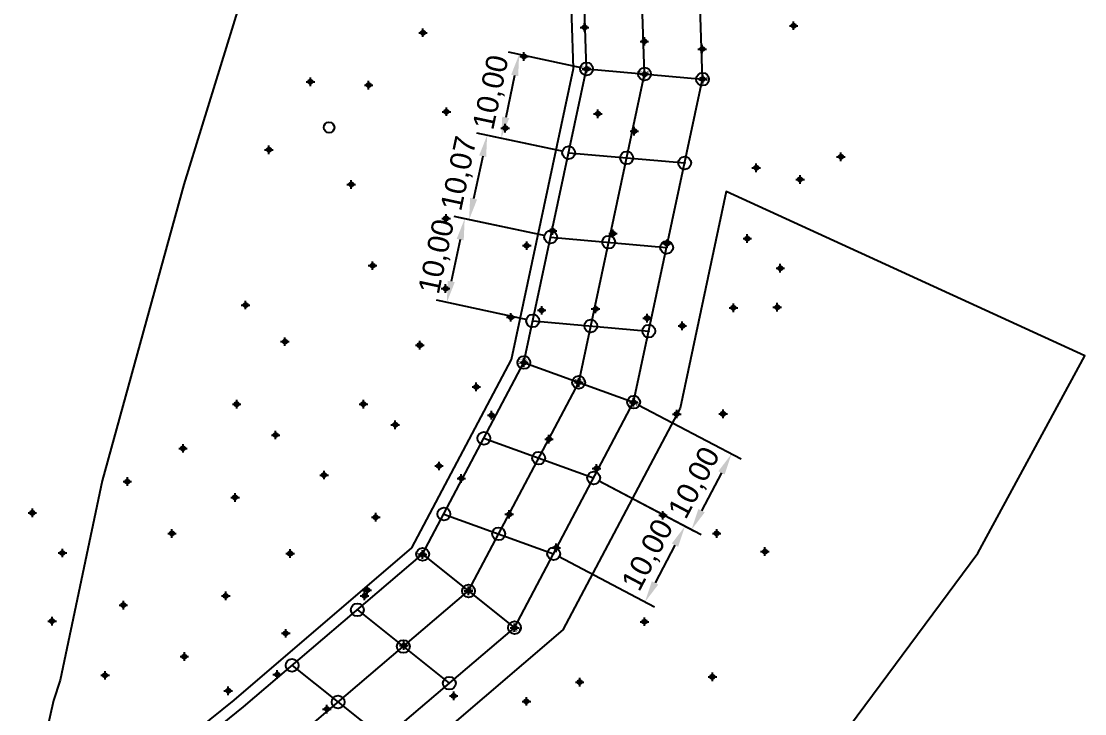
# Model space of a CAD drawing. Header units: metres. Extents: x -977055 to 805873, y -1033982 to 242021.
# Drawn here: x 694.1 to 818.2, y 471.9 to 552.7 of the extents above; entities that cross this region are included whole.
import ezdxf

# ---------------------------------------------------------------- set-up
doc = ezdxf.new("R2010")
doc.units = ezdxf.units.M
doc.header["$PDMODE"] = 32
doc.header["$PDSIZE"] = 1.5
for name, color, linetype in [('linea 1', 1, 'Continuous'), ('puntos nov 7', 50, 'Continuous'), ('V-NODE', 1, 'Continuous')]:
    doc.layers.add(name, color=color, linetype=linetype)
doc.layers.add('PDF2_area escolar', color=7, linetype='Continuous', true_color=0x989898)
doc.layers.add('PDF_Geometry', color=7, linetype='Continuous', true_color=0x797979)
doc.styles.get("Standard").update_dxf_attribs({"font": 'arial.ttf'})
doc.dimstyles.new('ISO-25', dxfattribs={"dimtxt": 2.5, "dimasz": 2.5, "dimexe": 1.25, "dimexo": 0.625, "dimtad": 1, "dimtxsty": 'Standard', "dimcen": 2.5, "dimadec": 0, "dimazin": 0, "dimtfac": 1, "dimtmove": 0, "dimatfit": 3, "dimfxl": 1, "dimarcsym": 0})

# ---------------------------------------------------------------- blocks, each defined once
blk = doc.blocks.new('*D65')
at = {"layer": 'Defpoints', "color": 0, "transparency": 16777216}
for p in [(760.0571924136212, 547.175024158526, 1016.043313948405), (750.1013499978662, 539.075007151623), (757.9695075747828, 537.395373243811, 1016.043313948405)]:
    blk.add_point(p, dxfattribs=at)
at = {"layer": 'linea 1', "color": 0, "lineweight": -2, "transparency": 16777216}
for p, q in [((759.4459642314516, 547.3055044609533), (750.9665784723653, 549.1156186711928)), ((751.667113626995, 546.4097453376592), (750.6232712075758, 541.5199198803017)), ((757.3582793926132, 537.5258535462384), (748.8788936335269, 539.3359677564779))]:
    blk.add_line(p, q, dxfattribs=at)
at = {"layer": 'linea 1', "color": 0, "transparency": 16777216}
for points in [[(751.2596281722152, 546.4967322059441), (752.0745990817747, 546.3227584693743), (752.1890348367046, 548.854658066338)], [(750.215785752796, 541.6069067485867), (751.0307566623555, 541.4329330120167), (750.1013499978662, 539.075007151623)]]:
    blk.add_solid(points, dxfattribs=at)
at = {"layer": 'linea 1', "color": 0, "transparency": 16777216, "insert": (749.0646817562849, 544.4089640613084), "char_height": 2.5, "attachment_point": 5, "rotation": 77.94980798022645}
blk.add_mtext('10,00', dxfattribs=at)
blk = doc.blocks.new('*D66')
at = {"layer": 'Defpoints', "color": 0, "transparency": 16777216}
for p in [(757.9695075747829, 537.3953732438109, 1016.043313948405), (746.3505924208989, 529.5742402920472), (755.8662781887824, 527.5429047073721, 1016.043313948405)]:
    blk.add_point(p, dxfattribs=at)
at = {"layer": 'linea 1', "color": 0, "lineweight": -2, "transparency": 16777216}
for p, q in [((757.3582793926132, 537.5258535462383), (747.23136544256, 539.6876694333407)), ((747.9319005971897, 536.9817960998072), (746.8725136306084, 532.0191530207259)), ((755.2550500066127, 527.6733850097995), (745.1281360565595, 529.835200896902))]:
    blk.add_line(p, q, dxfattribs=at)
at = {"layer": 'linea 1', "color": 0, "transparency": 16777216}
for points in [[(747.5244151424101, 537.0687829680921), (748.3393860519695, 536.8948092315222), (748.4538218068993, 539.426708828486)], [(746.4650281758287, 532.1061398890108), (747.2799990853882, 531.9321661524409), (746.3505924208989, 529.5742402920472)]]:
    blk.add_solid(points, dxfattribs=at)
at = {"layer": 'linea 1', "color": 0, "transparency": 16777216, "insert": (745.3216964528987, 534.9446060125945), "char_height": 2.5, "attachment_point": 5, "rotation": 77.94980798022686}
blk.add_mtext('10,07', dxfattribs=at)
blk = doc.blocks.new('*D67')
at = {"layer": 'Defpoints', "color": 0, "transparency": 16777216}
for p in [(755.8662781887826, 527.5429047073724, 1016.043313948405), (743.7454535088004, 519.9050515025108), (753.7785933499441, 517.7632537926573, 1016.043313948405)]:
    blk.add_point(p, dxfattribs=at)
at = {"layer": 'linea 1', "color": 0, "lineweight": -2, "transparency": 16777216}
for p, q in [((755.2550500066129, 527.6733850097999), (744.6106819832996, 529.9456630220807)), ((745.3112171379294, 527.239789688547), (744.26737471851, 522.3499642311895)), ((753.1673651677744, 517.8937340950847), (742.5229971444611, 520.1660121073655))]:
    blk.add_line(p, q, dxfattribs=at)
at = {"layer": 'linea 1', "color": 0, "transparency": 16777216}
for points in [[(744.9037316831495, 527.326776556832), (745.7187025927092, 527.1528028202621), (745.833138347639, 529.6847024172258)], [(743.8598892637303, 522.4369510994744), (744.6748601732899, 522.2629773629045), (743.7454535088004, 519.9050515025108)]]:
    blk.add_solid(points, dxfattribs=at)
at = {"layer": 'linea 1', "color": 0, "transparency": 16777216, "insert": (742.7087852672192, 525.2390084121961), "char_height": 2.5, "attachment_point": 5, "rotation": 77.94980798022584}
blk.add_mtext('10,00', dxfattribs=at)
blk = doc.blocks.new('*D69')
at = {"layer": 'Defpoints', "color": 0, "transparency": 16777216}
for p in [(765.5521668953331, 508.2573492592167, 1018.214502424236), (760.8830849752997, 499.4142913026052, 1018.214502424236), (772.3188782448333, 493.3762605831411)]:
    blk.add_point(p, dxfattribs=at)
at = {"layer": 'linea 1', "color": 0, "lineweight": -2, "transparency": 16777216}
for p, q in [((766.1048580176215, 507.9655316392145), (778.0933424094434, 501.6356832997483)), ((761.4357760975879, 499.1224736826031), (773.4242604894098, 492.7926253431368)), ((775.8206896848583, 500.0085540505993), (773.4861487248418, 495.5870250722942))]:
    blk.add_line(p, q, dxfattribs=at)
at = {"layer": 'linea 1', "color": 0, "transparency": 16777216}
for points in [[(775.4522289366661, 500.2030991306007), (776.1891504330505, 499.8140089705979), (776.9879601648668, 502.2193185397525)], [(773.1176879766496, 495.7815701522956), (773.854609473034, 495.3924799922927), (772.3188782448333, 493.3762605831411)]]:
    blk.add_solid(points, dxfattribs=at)
at = {"layer": 'linea 1', "color": 0, "transparency": 16777216, "insert": (772.7721581542235, 498.7910841888759), "char_height": 2.5, "attachment_point": 5, "rotation": 62.16621297785185}
blk.add_mtext('10,00', dxfattribs=at)
blk = doc.blocks.new('*D70')
at = {"layer": 'Defpoints', "color": 0, "transparency": 16777216}
for p in [(760.88308497529, 499.4142913026087, 1018.214502424236), (756.214003055247, 490.5712333460008, 1018.214502424236), (766.8837041395766, 484.9376947364431)]:
    blk.add_point(p, dxfattribs=at)
at = {"layer": 'linea 1', "color": 0, "lineweight": -2, "transparency": 16777216}
for p, q in [((761.435776097578, 499.122473682606), (772.6581683041956, 493.1971174530457)), ((770.3855155796089, 491.5699882038991), (768.0509746195874, 487.1484592255951)), ((756.766694177535, 490.2794157259981), (767.9890863841525, 484.3540594964377))]:
    blk.add_line(p, q, dxfattribs=at)
at = {"layer": 'linea 1', "color": 0, "transparency": 16777216}
for points in [[(770.0170548314168, 491.7645332839008), (770.7539763278007, 491.3754431238973), (771.5527860596196, 493.7807526930511)], [(767.6825138713953, 487.3430043055969), (768.4194353677792, 486.9539141455933), (766.8837041395766, 484.9376947364431)]]:
    blk.add_solid(points, dxfattribs=at)
at = {"layer": 'linea 1', "color": 0, "transparency": 16777216, "insert": (767.3369840489725, 490.3525183421781), "char_height": 2.5, "attachment_point": 5, "rotation": 62.166212977794956}
blk.add_mtext('10,00', dxfattribs=at)
blk = doc.blocks.new('*U274')
at = {"color": 0, "linetype": 'ByBlock', "lineweight": -2, "transparency": 16777216}
for p, q in [((-1, 0), (1, 0)), ((0, -1), (0, 1))]:
    blk.add_line(p, q, dxfattribs=at)
blk.add_circle((0, 0), 0.5, dxfattribs=at)
blk = doc.blocks.new('*U1513', base_point=(734.016, 508.034, 1029.689))
at = {"layer": 'V-NODE', "color": 50, "lineweight": -2, "xscale": 0.5, "yscale": 0.5, "zscale": 0.5}
blk.add_blockref('*U274', (734.016, 508.034, 1029.689), dxfattribs=at)
blk = doc.blocks.new('*U1516', base_point=(760.057, 547.181, 1030.124))
at = {"layer": 'V-NODE', "color": 50, "lineweight": -2, "xscale": 0.5, "yscale": 0.5, "zscale": 0.5}
blk.add_blockref('*U274', (760.057, 547.181, 1030.124), dxfattribs=at)
blk = doc.blocks.new('*U1519', base_point=(766.834, 546.551, 1031.766))
at = {"layer": 'V-NODE', "color": 50, "lineweight": -2, "xscale": 0.5, "yscale": 0.5, "zscale": 0.5}
blk.add_blockref('*U274', (766.834, 546.551, 1031.766), dxfattribs=at)
blk = doc.blocks.new('*U1522', base_point=(773.625, 545.981, 1033.504))
at = {"layer": 'V-NODE', "color": 50, "lineweight": -2, "xscale": 0.5, "yscale": 0.5, "zscale": 0.5}
blk.add_blockref('*U274', (773.625, 545.981, 1033.504), dxfattribs=at)
blk = doc.blocks.new('*U1525', base_point=(773.568, 549.5, 1033.508))
at = {"layer": 'V-NODE', "color": 50, "lineweight": -2, "xscale": 0.5, "yscale": 0.5, "zscale": 0.5}
blk.add_blockref('*U274', (773.568, 549.5, 1033.508), dxfattribs=at)
blk = doc.blocks.new('*U1528', base_point=(766.807, 550.395, 1031.928))
at = {"layer": 'V-NODE', "color": 50, "lineweight": -2, "xscale": 0.5, "yscale": 0.5, "zscale": 0.5}
blk.add_blockref('*U274', (766.807, 550.395, 1031.928), dxfattribs=at)
blk = doc.blocks.new('*U1531', base_point=(759.829, 552.026, 1030.185))
at = {"layer": 'V-NODE', "color": 50, "lineweight": -2, "xscale": 0.5, "yscale": 0.5, "zscale": 0.5}
blk.add_blockref('*U274', (759.829, 552.026, 1030.185), dxfattribs=at)
blk = doc.blocks.new('*U1534', base_point=(752.753, 512.891, 1029.096))
at = {"layer": 'V-NODE', "color": 50, "lineweight": -2, "xscale": 0.5, "yscale": 0.5, "zscale": 0.5}
blk.add_blockref('*U274', (752.753, 512.891, 1029.096), dxfattribs=at)
blk = doc.blocks.new('*U1537', base_point=(759.141, 510.572, 1029.868))
at = {"layer": 'V-NODE', "color": 50, "lineweight": -2, "xscale": 0.5, "yscale": 0.5, "zscale": 0.5}
blk.add_blockref('*U274', (759.141, 510.572, 1029.868), dxfattribs=at)
blk = doc.blocks.new('*U1540', base_point=(765.556, 508.257, 1030.883))
at = {"layer": 'V-NODE', "color": 50, "lineweight": -2, "xscale": 0.5, "yscale": 0.5, "zscale": 0.5}
blk.add_blockref('*U274', (765.556, 508.257, 1030.883), dxfattribs=at)
blk = doc.blocks.new('*U1543', base_point=(740.924, 490.479, 1031.611))
at = {"layer": 'V-NODE', "color": 50, "lineweight": -2, "xscale": 0.5, "yscale": 0.5, "zscale": 0.5}
blk.add_blockref('*U274', (740.924, 490.479, 1031.611), dxfattribs=at)
blk = doc.blocks.new('*U1546', base_point=(746.281, 486.22, 1031.763))
at = {"layer": 'V-NODE', "color": 50, "lineweight": -2, "xscale": 0.5, "yscale": 0.5, "zscale": 0.5}
blk.add_blockref('*U274', (746.281, 486.22, 1031.763), dxfattribs=at)
blk = doc.blocks.new('*U1549', base_point=(751.654, 481.927, 1032.049))
at = {"layer": 'V-NODE', "color": 50, "lineweight": -2, "xscale": 0.5, "yscale": 0.5, "zscale": 0.5}
blk.add_blockref('*U274', (751.654, 481.927, 1032.049), dxfattribs=at)
blk = doc.blocks.new('*U1609', base_point=(729.749, 472.42, 1037.123))
at = {"layer": 'V-NODE', "color": 50, "lineweight": -2, "xscale": 0.5, "yscale": 0.5, "zscale": 0.5}
blk.add_blockref('*U274', (729.749, 472.42, 1037.123), dxfattribs=at)
blk = doc.blocks.new('*U1612', base_point=(723.952, 476.453, 1036.912))
at = {"layer": 'V-NODE', "color": 50, "lineweight": -2, "xscale": 0.5, "yscale": 0.5, "zscale": 0.5}
blk.add_blockref('*U274', (723.952, 476.453, 1036.912), dxfattribs=at)
blk = doc.blocks.new('*U1618', base_point=(738.734, 479.84, 1034.041))
at = {"layer": 'V-NODE', "color": 50, "lineweight": -2, "xscale": 0.5, "yscale": 0.5, "zscale": 0.5}
blk.add_blockref('*U274', (738.734, 479.84, 1034.041), dxfattribs=at)
blk = doc.blocks.new('*U1621', base_point=(744.548, 473.964, 1034.221))
at = {"layer": 'V-NODE', "color": 50, "lineweight": -2, "xscale": 0.5, "yscale": 0.5, "zscale": 0.5}
blk.add_blockref('*U274', (744.548, 473.964, 1034.221), dxfattribs=at)
blk = doc.blocks.new('*U1624', base_point=(734.148, 485.648, 1033.79))
at = {"layer": 'V-NODE', "color": 50, "lineweight": -2, "xscale": 0.5, "yscale": 0.5, "zscale": 0.5}
blk.add_blockref('*U274', (734.148, 485.648, 1033.79), dxfattribs=at)
blk = doc.blocks.new('*U1627', base_point=(751.031, 495.169, 1030.037))
at = {"layer": 'V-NODE', "color": 50, "lineweight": -2, "xscale": 0.5, "yscale": 0.5, "zscale": 0.5}
blk.add_blockref('*U274', (751.031, 495.169, 1030.037), dxfattribs=at)
blk = doc.blocks.new('*U1630', base_point=(756.523, 491.256, 1030.598))
at = {"layer": 'V-NODE', "color": 50, "lineweight": -2, "xscale": 0.5, "yscale": 0.5, "zscale": 0.5}
blk.add_blockref('*U274', (756.523, 491.256, 1030.598), dxfattribs=at)
blk = doc.blocks.new('*U1633', base_point=(745.436, 499.356, 1029.696))
at = {"layer": 'V-NODE', "color": 50, "lineweight": -2, "xscale": 0.5, "yscale": 0.5, "zscale": 0.5}
blk.add_blockref('*U274', (745.436, 499.356, 1029.696), dxfattribs=at)
blk = doc.blocks.new('*U1636', base_point=(755.675, 503.947, 1029.588))
at = {"layer": 'V-NODE', "color": 50, "lineweight": -2, "xscale": 0.5, "yscale": 0.5, "zscale": 0.5}
blk.add_blockref('*U274', (755.675, 503.947, 1029.588), dxfattribs=at)
blk = doc.blocks.new('*U1639', base_point=(748.981, 506.74, 1029.323))
at = {"layer": 'V-NODE', "color": 50, "lineweight": -2, "xscale": 0.5, "yscale": 0.5, "zscale": 0.5}
blk.add_blockref('*U274', (748.981, 506.74, 1029.323), dxfattribs=at)
blk = doc.blocks.new('*U1642', base_point=(761.231, 500.519, 1030.377))
at = {"layer": 'V-NODE', "color": 50, "lineweight": -2, "xscale": 0.5, "yscale": 0.5, "zscale": 0.5}
blk.add_blockref('*U274', (761.231, 500.519, 1030.377), dxfattribs=at)
blk = doc.blocks.new('*U1645', base_point=(761.115, 519.15, 1030.052))
at = {"layer": 'V-NODE', "color": 50, "lineweight": -2, "xscale": 0.5, "yscale": 0.5, "zscale": 0.5}
blk.add_blockref('*U274', (761.115, 519.15, 1030.052), dxfattribs=at)
blk = doc.blocks.new('*U1648', base_point=(767.137, 518.074, 1031.237))
at = {"layer": 'V-NODE', "color": 50, "lineweight": -2, "xscale": 0.5, "yscale": 0.5, "zscale": 0.5}
blk.add_blockref('*U274', (767.137, 518.074, 1031.237), dxfattribs=at)
blk = doc.blocks.new('*U1651', base_point=(754.825, 518.988, 1029.143))
at = {"layer": 'V-NODE', "color": 50, "lineweight": -2, "xscale": 0.5, "yscale": 0.5, "zscale": 0.5}
blk.add_blockref('*U274', (754.825, 518.988, 1029.143), dxfattribs=at)
blk = doc.blocks.new('*U1654', base_point=(763.143, 527.943, 1030.546))
at = {"layer": 'V-NODE', "color": 50, "lineweight": -2, "xscale": 0.5, "yscale": 0.5, "zscale": 0.5}
blk.add_blockref('*U274', (763.143, 527.943, 1030.546), dxfattribs=at)
blk = doc.blocks.new('*U1657', base_point=(769.466, 526.771, 1031.971))
at = {"layer": 'V-NODE', "color": 50, "lineweight": -2, "xscale": 0.5, "yscale": 0.5, "zscale": 0.5}
blk.add_blockref('*U274', (769.466, 526.771, 1031.971), dxfattribs=at)
blk = doc.blocks.new('*U1660', base_point=(756.085, 528.287, 1029.313))
at = {"layer": 'V-NODE', "color": 50, "lineweight": -2, "xscale": 0.5, "yscale": 0.5, "zscale": 0.5}
blk.add_blockref('*U274', (756.085, 528.287, 1029.313), dxfattribs=at)
blk = doc.blocks.new('*U1663', base_point=(765.633, 539.909, 1031.345))
at = {"layer": 'V-NODE', "color": 50, "lineweight": -2, "xscale": 0.5, "yscale": 0.5, "zscale": 0.5}
blk.add_blockref('*U274', (765.633, 539.909, 1031.345), dxfattribs=at)
blk = doc.blocks.new('*U1666', base_point=(761.383, 541.938, 1030.314))
at = {"layer": 'V-NODE', "color": 50, "lineweight": -2, "xscale": 0.5, "yscale": 0.5, "zscale": 0.5}
blk.add_blockref('*U274', (761.383, 541.938, 1030.314), dxfattribs=at)
blk = doc.blocks.new('*U1861', base_point=(740.961, 551.402, 1027.149))
at = {"layer": 'V-NODE', "color": 50, "lineweight": -2, "xscale": 0.5, "yscale": 0.5, "zscale": 0.5}
blk.add_blockref('*U274', (740.961, 551.402, 1027.149), dxfattribs=at)
blk = doc.blocks.new('*U1864', base_point=(752.755, 548.627, 1028.677))
at = {"layer": 'V-NODE', "color": 50, "lineweight": -2, "xscale": 0.5, "yscale": 0.5, "zscale": 0.5}
blk.add_blockref('*U274', (752.755, 548.627, 1028.677), dxfattribs=at)
blk = doc.blocks.new('*U1867', base_point=(750.571, 540.267, 1028.417))
at = {"layer": 'V-NODE', "color": 50, "lineweight": -2, "xscale": 0.5, "yscale": 0.5, "zscale": 0.5}
blk.add_blockref('*U274', (750.571, 540.267, 1028.417), dxfattribs=at)
blk = doc.blocks.new('*U1870', base_point=(743.704, 542.178, 1027.486))
at = {"layer": 'V-NODE', "color": 50, "lineweight": -2, "xscale": 0.5, "yscale": 0.5, "zscale": 0.5}
blk.add_blockref('*U274', (743.704, 542.178, 1027.486), dxfattribs=at)
blk = doc.blocks.new('*U1873', base_point=(734.617, 545.281, 1027.149))
at = {"layer": 'V-NODE', "color": 50, "lineweight": -2, "xscale": 0.5, "yscale": 0.5, "zscale": 0.5}
blk.add_blockref('*U274', (734.617, 545.281, 1027.149), dxfattribs=at)
blk = doc.blocks.new('*U1876', base_point=(727.828, 545.669, 1026.692))
at = {"layer": 'V-NODE', "color": 50, "lineweight": -2, "xscale": 0.5, "yscale": 0.5, "zscale": 0.5}
blk.add_blockref('*U274', (727.828, 545.669, 1026.692), dxfattribs=at)
blk = doc.blocks.new('*U1879', base_point=(722.972, 537.739, 1027.333))
at = {"layer": 'V-NODE', "color": 50, "lineweight": -2, "xscale": 0.5, "yscale": 0.5, "zscale": 0.5}
blk.add_blockref('*U274', (722.972, 537.739, 1027.333), dxfattribs=at)
blk = doc.blocks.new('*U1882', base_point=(732.582, 533.686, 1027.632))
at = {"layer": 'V-NODE', "color": 50, "lineweight": -2, "xscale": 0.5, "yscale": 0.5, "zscale": 0.5}
blk.add_blockref('*U274', (732.582, 533.686, 1027.632), dxfattribs=at)
blk = doc.blocks.new('*U1885', base_point=(743.662, 529.709, 1028.025))
at = {"layer": 'V-NODE', "color": 50, "lineweight": -2, "xscale": 0.5, "yscale": 0.5, "zscale": 0.5}
blk.add_blockref('*U274', (743.662, 529.709, 1028.025), dxfattribs=at)
blk = doc.blocks.new('*U1888', base_point=(753.085, 526.542, 1028.872))
at = {"layer": 'V-NODE', "color": 50, "lineweight": -2, "xscale": 0.5, "yscale": 0.5, "zscale": 0.5}
blk.add_blockref('*U274', (753.085, 526.542, 1028.872), dxfattribs=at)
blk = doc.blocks.new('*U1891', base_point=(751.233, 518.173, 1028.915))
at = {"layer": 'V-NODE', "color": 50, "lineweight": -2, "xscale": 0.5, "yscale": 0.5, "zscale": 0.5}
blk.add_blockref('*U274', (751.233, 518.173, 1028.915), dxfattribs=at)
blk = doc.blocks.new('*U1894', base_point=(743.599, 521.529, 1028.465))
at = {"layer": 'V-NODE', "color": 50, "lineweight": -2, "xscale": 0.5, "yscale": 0.5, "zscale": 0.5}
blk.add_blockref('*U274', (743.599, 521.529, 1028.465), dxfattribs=at)
blk = doc.blocks.new('*U1897', base_point=(735.073, 524.206, 1028.25))
at = {"layer": 'V-NODE', "color": 50, "lineweight": -2, "xscale": 0.5, "yscale": 0.5, "zscale": 0.5}
blk.add_blockref('*U274', (735.073, 524.206, 1028.25), dxfattribs=at)
blk = doc.blocks.new('*U1900', base_point=(740.594, 514.917, 1028.729))
at = {"layer": 'V-NODE', "color": 50, "lineweight": -2, "xscale": 0.5, "yscale": 0.5, "zscale": 0.5}
blk.add_blockref('*U274', (740.594, 514.917, 1028.729), dxfattribs=at)
blk = doc.blocks.new('*U1903', base_point=(747.191, 510.04, 1029.165))
at = {"layer": 'V-NODE', "color": 50, "lineweight": -2, "xscale": 0.5, "yscale": 0.5, "zscale": 0.5}
blk.add_blockref('*U274', (747.191, 510.04, 1029.165), dxfattribs=at)
blk = doc.blocks.new('*U1906', base_point=(742.835, 500.814, 1029.71))
at = {"layer": 'V-NODE', "color": 50, "lineweight": -2, "xscale": 0.5, "yscale": 0.5, "zscale": 0.5}
blk.add_blockref('*U274', (742.835, 500.814, 1029.71), dxfattribs=at)
blk = doc.blocks.new('*U1909', base_point=(737.722, 505.625, 1029.593))
at = {"layer": 'V-NODE', "color": 50, "lineweight": -2, "xscale": 0.5, "yscale": 0.5, "zscale": 0.5}
blk.add_blockref('*U274', (737.722, 505.625, 1029.593), dxfattribs=at)
blk = doc.blocks.new('*U1912', base_point=(735.451, 494.833, 1031.652))
at = {"layer": 'V-NODE', "color": 50, "lineweight": -2, "xscale": 0.5, "yscale": 0.5, "zscale": 0.5}
blk.add_blockref('*U274', (735.451, 494.833, 1031.652), dxfattribs=at)
blk = doc.blocks.new('*U1915', base_point=(729.421, 499.753, 1031.58))
at = {"layer": 'V-NODE', "color": 50, "lineweight": -2, "xscale": 0.5, "yscale": 0.5, "zscale": 0.5}
blk.add_blockref('*U274', (729.421, 499.753, 1031.58), dxfattribs=at)
blk = doc.blocks.new('*U1918', base_point=(723.759, 504.428, 1031.637))
at = {"layer": 'V-NODE', "color": 50, "lineweight": -2, "xscale": 0.5, "yscale": 0.5, "zscale": 0.5}
blk.add_blockref('*U274', (723.759, 504.428, 1031.637), dxfattribs=at)
blk = doc.blocks.new('*U1921', base_point=(719.217, 508.028, 1031.765))
at = {"layer": 'V-NODE', "color": 50, "lineweight": -2, "xscale": 0.5, "yscale": 0.5, "zscale": 0.5}
blk.add_blockref('*U274', (719.217, 508.028, 1031.765), dxfattribs=at)
blk = doc.blocks.new('*U1924', base_point=(724.838, 515.333, 1029.728))
at = {"layer": 'V-NODE', "color": 50, "lineweight": -2, "xscale": 0.5, "yscale": 0.5, "zscale": 0.5}
blk.add_blockref('*U274', (724.838, 515.333, 1029.728), dxfattribs=at)
blk = doc.blocks.new('*U1927', base_point=(720.246, 519.605, 1029.545))
at = {"layer": 'V-NODE', "color": 50, "lineweight": -2, "xscale": 0.5, "yscale": 0.5, "zscale": 0.5}
blk.add_blockref('*U274', (720.246, 519.605, 1029.545), dxfattribs=at)
blk = doc.blocks.new('*U1930', base_point=(712.949, 502.867, 1033.558))
at = {"layer": 'V-NODE', "color": 50, "lineweight": -2, "xscale": 0.5, "yscale": 0.5, "zscale": 0.5}
blk.add_blockref('*U274', (712.949, 502.867, 1033.558), dxfattribs=at)
blk = doc.blocks.new('*U1933', base_point=(719.023, 497.144, 1033.905))
at = {"layer": 'V-NODE', "color": 50, "lineweight": -2, "xscale": 0.5, "yscale": 0.5, "zscale": 0.5}
blk.add_blockref('*U274', (719.023, 497.144, 1033.905), dxfattribs=at)
blk = doc.blocks.new('*U1936', base_point=(725.457, 490.587, 1033.927))
at = {"layer": 'V-NODE', "color": 50, "lineweight": -2, "xscale": 0.5, "yscale": 0.5, "zscale": 0.5}
blk.add_blockref('*U274', (725.457, 490.587, 1033.927), dxfattribs=at)
blk = doc.blocks.new('*U1939', base_point=(734.46, 486.315, 1033.664))
at = {"layer": 'V-NODE', "color": 50, "lineweight": -2, "xscale": 0.5, "yscale": 0.5, "zscale": 0.5}
blk.add_blockref('*U274', (734.46, 486.315, 1033.664), dxfattribs=at)
blk = doc.blocks.new('*U1942', base_point=(724.945, 481.271, 1035.687))
at = {"layer": 'V-NODE', "color": 50, "lineweight": -2, "xscale": 0.5, "yscale": 0.5, "zscale": 0.5}
blk.add_blockref('*U274', (724.945, 481.271, 1035.687), dxfattribs=at)
blk = doc.blocks.new('*U1945', base_point=(717.943, 485.642, 1036.466))
at = {"layer": 'V-NODE', "color": 50, "lineweight": -2, "xscale": 0.5, "yscale": 0.5, "zscale": 0.5}
blk.add_blockref('*U274', (717.943, 485.642, 1036.466), dxfattribs=at)
blk = doc.blocks.new('*U1948', base_point=(711.661, 492.932, 1035.397))
at = {"layer": 'V-NODE', "color": 50, "lineweight": -2, "xscale": 0.5, "yscale": 0.5, "zscale": 0.5}
blk.add_blockref('*U274', (711.661, 492.932, 1035.397), dxfattribs=at)
blk = doc.blocks.new('*U1951', base_point=(706.449, 498.996, 1035.182))
at = {"layer": 'V-NODE', "color": 50, "lineweight": -2, "xscale": 0.5, "yscale": 0.5, "zscale": 0.5}
blk.add_blockref('*U274', (706.449, 498.996, 1035.182), dxfattribs=at)
blk = doc.blocks.new('*U1954', base_point=(698.868, 490.653, 1036.858))
at = {"layer": 'V-NODE', "color": 50, "lineweight": -2, "xscale": 0.5, "yscale": 0.5, "zscale": 0.5}
blk.add_blockref('*U274', (698.868, 490.653, 1036.858), dxfattribs=at)
blk = doc.blocks.new('*U1957', base_point=(695.359, 495.34, 1036.091))
at = {"layer": 'V-NODE', "color": 50, "lineweight": -2, "xscale": 0.5, "yscale": 0.5, "zscale": 0.5}
blk.add_blockref('*U274', (695.359, 495.34, 1036.091), dxfattribs=at)
blk = doc.blocks.new('*U1960', base_point=(705.985, 484.569, 1037.34))
at = {"layer": 'V-NODE', "color": 50, "lineweight": -2, "xscale": 0.5, "yscale": 0.5, "zscale": 0.5}
blk.add_blockref('*U274', (705.985, 484.569, 1037.34), dxfattribs=at)
blk = doc.blocks.new('*U1963', base_point=(713.104, 478.557, 1038.07))
at = {"layer": 'V-NODE', "color": 50, "lineweight": -2, "xscale": 0.5, "yscale": 0.5, "zscale": 0.5}
blk.add_blockref('*U274', (713.104, 478.557, 1038.07), dxfattribs=at)
blk = doc.blocks.new('*U1966', base_point=(718.232, 474.566, 1038.22))
at = {"layer": 'V-NODE', "color": 50, "lineweight": -2, "xscale": 0.5, "yscale": 0.5, "zscale": 0.5}
blk.add_blockref('*U274', (718.232, 474.566, 1038.22), dxfattribs=at)
blk = doc.blocks.new('*U1972', base_point=(703.851, 476.369, 1039.037))
at = {"layer": 'V-NODE', "color": 50, "lineweight": -2, "xscale": 0.5, "yscale": 0.5, "zscale": 0.5}
blk.add_blockref('*U274', (703.851, 476.369, 1039.037), dxfattribs=at)
blk = doc.blocks.new('*U1975', base_point=(697.661, 482.698, 1038.292))
at = {"layer": 'V-NODE', "color": 50, "lineweight": -2, "xscale": 0.5, "yscale": 0.5, "zscale": 0.5}
blk.add_blockref('*U274', (697.661, 482.698, 1038.292), dxfattribs=at)
blk = doc.blocks.new('*U2065', base_point=(753.039, 473.325, 1033.28))
at = {"layer": 'V-NODE', "color": 50, "lineweight": -2, "xscale": 0.5, "yscale": 0.5, "zscale": 0.5}
blk.add_blockref('*U274', (753.039, 473.325, 1033.28), dxfattribs=at)
blk = doc.blocks.new('*U2068', base_point=(759.256, 475.576, 1032.356))
at = {"layer": 'V-NODE', "color": 50, "lineweight": -2, "xscale": 0.5, "yscale": 0.5, "zscale": 0.5}
blk.add_blockref('*U274', (759.256, 475.576, 1032.356), dxfattribs=at)
blk = doc.blocks.new('*U2080', base_point=(774.755, 476.192, 1032.748))
at = {"layer": 'V-NODE', "color": 50, "lineweight": -2, "xscale": 0.5, "yscale": 0.5, "zscale": 0.5}
blk.add_blockref('*U274', (774.755, 476.192, 1032.748), dxfattribs=at)
blk = doc.blocks.new('*U2083', base_point=(766.826, 482.63, 1031.747))
at = {"layer": 'V-NODE', "color": 50, "lineweight": -2, "xscale": 0.5, "yscale": 0.5, "zscale": 0.5}
blk.add_blockref('*U274', (766.826, 482.63, 1031.747), dxfattribs=at)
blk = doc.blocks.new('*U2086', base_point=(768.979, 495.055, 1031.287))
at = {"layer": 'V-NODE', "color": 50, "lineweight": -2, "xscale": 0.5, "yscale": 0.5, "zscale": 0.5}
blk.add_blockref('*U274', (768.979, 495.055, 1031.287), dxfattribs=at)
blk = doc.blocks.new('*U2089', base_point=(775.256, 492.933, 1032.361))
at = {"layer": 'V-NODE', "color": 50, "lineweight": -2, "xscale": 0.5, "yscale": 0.5, "zscale": 0.5}
blk.add_blockref('*U274', (775.256, 492.933, 1032.361), dxfattribs=at)
blk = doc.blocks.new('*U2092', base_point=(780.886, 490.814, 1033.811))
at = {"layer": 'V-NODE', "color": 50, "lineweight": -2, "xscale": 0.5, "yscale": 0.5, "zscale": 0.5}
blk.add_blockref('*U274', (780.886, 490.814, 1033.811), dxfattribs=at)
blk = doc.blocks.new('*U2095', base_point=(775.999, 506.902, 1032.872))
at = {"layer": 'V-NODE', "color": 50, "lineweight": -2, "xscale": 0.5, "yscale": 0.5, "zscale": 0.5}
blk.add_blockref('*U274', (775.999, 506.902, 1032.872), dxfattribs=at)
blk = doc.blocks.new('*U2098', base_point=(770.59, 506.88, 1031.701))
at = {"layer": 'V-NODE', "color": 50, "lineweight": -2, "xscale": 0.5, "yscale": 0.5, "zscale": 0.5}
blk.add_blockref('*U274', (770.59, 506.88, 1031.701), dxfattribs=at)
blk = doc.blocks.new('*U2101', base_point=(771.24, 517.176, 1032.064))
at = {"layer": 'V-NODE', "color": 50, "lineweight": -2, "xscale": 0.5, "yscale": 0.5, "zscale": 0.5}
blk.add_blockref('*U274', (771.24, 517.176, 1032.064), dxfattribs=at)
blk = doc.blocks.new('*U2104', base_point=(777.204, 519.289, 1033.876))
at = {"layer": 'V-NODE', "color": 50, "lineweight": -2, "xscale": 0.5, "yscale": 0.5, "zscale": 0.5}
blk.add_blockref('*U274', (777.204, 519.289, 1033.876), dxfattribs=at)
blk = doc.blocks.new('*U2107', base_point=(782.317, 519.344, 1035.518))
at = {"layer": 'V-NODE', "color": 50, "lineweight": -2, "xscale": 0.5, "yscale": 0.5, "zscale": 0.5}
blk.add_blockref('*U274', (782.317, 519.344, 1035.518), dxfattribs=at)
blk = doc.blocks.new('*U2110', base_point=(782.68, 523.907, 1035.783))
at = {"layer": 'V-NODE', "color": 50, "lineweight": -2, "xscale": 0.5, "yscale": 0.5, "zscale": 0.5}
blk.add_blockref('*U274', (782.68, 523.907, 1035.783), dxfattribs=at)
blk = doc.blocks.new('*U2113', base_point=(778.828, 527.367, 1034.782))
at = {"layer": 'V-NODE', "color": 50, "lineweight": -2, "xscale": 0.5, "yscale": 0.5, "zscale": 0.5}
blk.add_blockref('*U274', (778.828, 527.367, 1034.782), dxfattribs=at)
blk = doc.blocks.new('*U2116', base_point=(779.864, 535.632, 1035.066))
at = {"layer": 'V-NODE', "color": 50, "lineweight": -2, "xscale": 0.5, "yscale": 0.5, "zscale": 0.5}
blk.add_blockref('*U274', (779.864, 535.632, 1035.066), dxfattribs=at)
blk = doc.blocks.new('*U2119', base_point=(784.992, 534.274, 1036.492))
at = {"layer": 'V-NODE', "color": 50, "lineweight": -2, "xscale": 0.5, "yscale": 0.5, "zscale": 0.5}
blk.add_blockref('*U274', (784.992, 534.274, 1036.492), dxfattribs=at)
blk = doc.blocks.new('*U2122', base_point=(789.759, 536.921, 1037.833))
at = {"layer": 'V-NODE', "color": 50, "lineweight": -2, "xscale": 0.5, "yscale": 0.5, "zscale": 0.5}
blk.add_blockref('*U274', (789.759, 536.921, 1037.833), dxfattribs=at)
blk = doc.blocks.new('*U2128', base_point=(784.235, 552.22, 1036.209))
at = {"layer": 'V-NODE', "color": 50, "lineweight": -2, "xscale": 0.5, "yscale": 0.5, "zscale": 0.5}
blk.add_blockref('*U274', (784.235, 552.22, 1036.209), dxfattribs=at)
blk = doc.blocks.new('base')
at = {"layer": 'PDF_Geometry', "lineweight": 25, "extrusion": (-0.0007874166417946805, 0.0633644376725456, 0.9979901442466627)}
for points, elevation in [([(192.6373981479693, 560.1720648511924), (169.472020552812, 541.864234284169), (148.342000118423, 524.2849751887467), (136.2438982574568, 502.000624332361), (128.4990517527112, 467.7381747321544), (128.897459233004, 447.5479111399317)], -12.66038635708029), ([(184.2667442330898, 570.7636725212916), (160.9683250099727, 552.3506978195335), (137.7147507186378, 533.004734164111), (123.488085988833, 506.79963257061), (114.9692888315857, 469.1133003656116), (115.4000867646608, 447.281572162675)], -12.6603863570803), ([(188.4520711905296, 565.4678686862421), (165.2201727813923, 547.1074660518511), (143.0283754185303, 528.6448546764291), (129.865992123145, 504.4001284514851), (121.7341702921484, 468.4257375488834), (121.9231299648551, 458.9939112571427)], -12.66038635708059), ([(139.3516167982951, 589.884556909141), (109.4408413453623, 559.0809471416844), (83.53636192172989, 524.9660346689872), (70.75595393893535, 502.0219524996302), (112.3811929532371, 482.2610175025897), (118.0703286870141, 507.5433206812184), (132.0716141935594, 533.3080525708318), (155.2777400709581, 552.7238763518593), (177.3164033781579, 570.1472919220962), (169.8143011105529, 577.5430708213242), (161.1997940280094, 587.252305518692)], -12.70760828365023)]:
    blk.add_lwpolyline(points, dxfattribs=dict(at, elevation=elevation))
at = {"layer": 'PDF_Geometry', "lineweight": 25, "extrusion": (-0.0007874166417946805, 0.0633644376725456, 0.9979901442466627), "elevation": 0.02550386025626494}
blk.add_lwpolyline([(175.6721326844317, 481.4815599013121), (185.6313125500183, 516.03367960906), (190.8441047718308, 539.2866800295614), (191.6387476028364, 541.6486018452092), (195.6124990929735, 558.4662075947588), (193.8288017603528, 560.211347047415), (170.5665023956349, 541.8688226007921), (149.5791112145506, 524.3187505828975), (137.667693023465, 502.4292466739928), (130.0071016169678, 468.4812426579246), (130.2428297013084, 456.581881944823), (151.0154966634212, 456.9542054107457), (150.9593231761023, 458.0275047451501), (152.8206633383014, 458.0814775647321), (159.8331770256819, 459.323307626554), (168.9977961839433, 460.7231921467579)], close=True, dxfattribs=at)

msp = doc.modelspace()

# ---------------------------------------------------------------- linework, layer by layer
at = {"layer": 'linea 1'}
for points, elevation in [([(760.0571924136214, 547.175024158526), (773.60296352533, 545.9708868401284)], 1016.043313948405), ([(757.9695075747829, 537.395373243811), (771.5152786864916, 536.1912359254135)], 1016.043313948405), ([(755.8662781887823, 527.5429047073721), (769.4120493004909, 526.3387673889746)], 1016.043313948405), ([(753.7785933499439, 517.7632537926572), (767.3243644616525, 516.5591164742597)], 1016.043313948405), ([(752.7378276031715, 512.8878408481002), (765.5521668953428, 508.2573492592134)], 1018.214502424236), ([(748.0687456831284, 504.0447828914922), (760.8830849752998, 499.4142913026054)], 1018.214502424236), ([(743.3996637630854, 495.2017249348843), (756.2140030552567, 490.5712333459975)], 1018.214502424236), ([(740.917004824844, 490.4996663175117), (751.6515662531704, 481.9301570584051)], 1019.62664680782), ([(733.3032381825525, 484.0165684841658), (744.0377996108789, 475.4470592250593)], 1019.9029294499), ([(725.689471540421, 477.5334706506313), (736.4240329687474, 468.9639613915248)], 1019.9029294499)]:
    msp.add_lwpolyline(points, dxfattribs=dict(at, elevation=elevation))
for p in [(760.0571924136214, 547.175024158526, 1016.043313948405), (766.8300779694757, 546.5729554993269, 1016.086884343444), (773.60296352533, 545.9708868401284, 1016.043313948405), (757.9695075747829, 537.395373243811, 1016.043313948405), (764.7423931306373, 536.7933045846122, 1016.043313948405), (771.5152786864916, 536.1912359254135, 1016.043313948405), (755.8662781887824, 527.5429047073721, 1016.043313948405), (762.6391637446366, 526.9408360481734, 1016.043313948405), (769.412049300491, 526.3387673889746, 1016.043313948405), (753.7785933499439, 517.7632537926572, 1016.043313948405), (760.5514789057984, 517.1611851334584, 1016.043313948405), (767.3243644616526, 516.5591164742597, 1016.043313948405), (752.7378276031715, 512.8878408481002, 1018.214502424236), (759.1449972492571, 510.5725950536568, 1018.214502424236), (765.5521668953504, 508.2573492592492, 1018.518612361029), (748.0687456831283, 504.0447828914923, 1018.214502424236), (754.4759153292092, 501.7295370970506, 1018.214502424236), (760.8830849752902, 499.4142913026089, 1018.214502424236), (743.3996637630854, 495.2017249348843, 1018.214502424236), (749.8068334091662, 492.8864791404426, 1018.214502424236), (740.917004824844, 490.4996663175117, 1019.62664680782), (756.2140030552472, 490.571233346001, 1018.214502424236), (746.2842855390071, 486.2149116879582, 1019.9029294499), (733.3032381825525, 484.0165684841658, 1019.9029294499), (751.6515662531704, 481.9301570584051, 1019.62664680782), (738.6705188967157, 479.7318138546125, 1019.9029294499), (725.689471540421, 477.5334706506313, 1019.9029294499), (744.0377996108789, 475.4470592250593, 1019.9029294499), (731.0567522543873, 473.2487160212352, 1019.9029294499)]:
    msp.add_point(p, dxfattribs=at)
at = {"layer": 'PDF_Geometry', "lineweight": 25, "extrusion": (-0.0007874166417946805, 0.0633644376725456, 0.9979901442466627)}
msp.add_circle((-736.6555039856586, -464.9355866929308, 1060.760059697806), 0.6215081573337651, dxfattribs=at)

# ---------------------------------------------------------------- block references
at = {"layer": 'PDF2_area escolar'}
msp.add_blockref('base', (882.736, 1016.336, 999.038), dxfattribs=at)
at = {"layer": 'puntos nov 7'}
for name, p in [('*U1531', (759.8289999999995, 552.026, 1030.185)), ('*U2128', (784.2349999999999, 552.2200000000001, 1036.209)), ('*U1861', (740.961, 551.4020000000002, 1027.149)), ('*U1528', (766.8069999999996, 550.3950000000001, 1031.928)), ('*U1864', (752.7549999999999, 548.6270000000001, 1028.677)), ('*U1525', (773.568, 549.5000000000001, 1033.508)), ('*U1516', (760.0569999999996, 547.1810000000002, 1030.124)), ('*U1519', (766.8339999999996, 546.551, 1031.766)), ('*U1522', (773.6249999999998, 545.9810000000001, 1033.504)), ('*U1876', (727.8279999999997, 545.669, 1026.692)), ('*U1873', (734.617, 545.2810000000001, 1027.149)), ('*U1870', (743.7039999999995, 542.178, 1027.486)), ('*U1666', (761.3829999999996, 541.9380000000002, 1030.314)), ('*U1867', (750.5709999999997, 540.2670000000002, 1028.417)), ('*U1663', (765.6329999999996, 539.9090000000002, 1031.345)), ('*U1879', (722.9719999999995, 537.7390000000001, 1027.333)), ('*U2122', (789.7589999999998, 536.9210000000002, 1037.833)), ('*U2116', (779.8639999999998, 535.6320000000002, 1035.066)), ('*U1882', (732.5819999999997, 533.6860000000003, 1027.632)), ('*U2119', (784.992, 534.274, 1036.492)), ('*U1885', (743.662, 529.709, 1028.025)), ('*U1660', (756.0849999999998, 528.2870000000001, 1029.313)), ('*U1654', (763.1429999999998, 527.9430000000001, 1030.546)), ('*U2113', (778.8279999999997, 527.3670000000001, 1034.782)), ('*U1888', (753.0849999999998, 526.542, 1028.872)), ('*U1657', (769.4659999999997, 526.7710000000001, 1031.971)), ('*U1897', (735.0729999999996, 524.2060000000002, 1028.25)), ('*U2110', (782.6799999999996, 523.9070000000003, 1035.783)), ('*U1894', (743.5989999999999, 521.5290000000001, 1028.465)), ('*U1927', (720.2459999999999, 519.6050000000001, 1029.545)), ('*U1651', (754.8249999999996, 518.9880000000002, 1029.143)), ('*U1645', (761.1149999999996, 519.1500000000002, 1030.052)), ('*U2104', (777.2039999999995, 519.2890000000001, 1033.876)), ('*U2107', (782.3169999999998, 519.3440000000002, 1035.518)), ('*U1891', (751.233, 518.1730000000001, 1028.915)), ('*U1648', (767.1369999999995, 518.0740000000002, 1031.237)), ('*U2101', (771.2399999999996, 517.176, 1032.064)), ('*U1924', (724.8379999999995, 515.3330000000002, 1029.728)), ('*U1900', (740.5939999999998, 514.917, 1028.729)), ('*U1534', (752.7529999999999, 512.8910000000002, 1029.096)), ('*U1903', (747.1909999999996, 510.0400000000001, 1029.165)), ('*U1537', (759.1409999999998, 510.5720000000002, 1029.868)), ('*U1921', (719.2169999999999, 508.0280000000001, 1031.765)), ('*U1513', (734.0159999999998, 508.0340000000002, 1029.689)), ('*U1540', (765.5559999999998, 508.2570000000002, 1030.883)), ('*U1639', (748.9809999999995, 506.7400000000001, 1029.323)), ('*U2098', (770.5899999999999, 506.8800000000002, 1031.701)), ('*U2095', (775.9989999999996, 506.9020000000002, 1032.872)), ('*U1909', (737.7219999999995, 505.6250000000001, 1029.593)), ('*U1918', (723.7589999999998, 504.428, 1031.637)), ('*U1636', (755.675, 503.9470000000002, 1029.588)), ('*U1930', (712.9489999999998, 502.8670000000001, 1033.558)), ('*U1906', (742.8349999999998, 500.8140000000002, 1029.71)), ('*U1642', (761.2309999999995, 500.5190000000001, 1030.377)), ('*U1951', (706.4489999999998, 498.9960000000002, 1035.182)), ('*U1915', (729.421, 499.753, 1031.58)), ('*U1633', (745.4359999999999, 499.3560000000001, 1029.696)), ('*U1933', (719.0229999999999, 497.1440000000001, 1033.905)), ('*U1957', (695.3589999999997, 495.34, 1036.091)), ('*U1627', (751.0309999999997, 495.169, 1030.037)), ('*U2086', (768.979, 495.0550000000002, 1031.287)), ('*U1912', (735.4509999999998, 494.8330000000002, 1031.652)), ('*U1948', (711.6609999999998, 492.9320000000001, 1035.397)), ('*U2089', (775.2559999999996, 492.9330000000001, 1032.361)), ('*U1630', (756.5229999999999, 491.256, 1030.598)), ('*U1954', (698.8679999999997, 490.6530000000001, 1036.858)), ('*U1936', (725.4569999999997, 490.5870000000001, 1033.927)), ('*U1543', (740.9239999999998, 490.4790000000002, 1031.611)), ('*U2092', (780.8859999999997, 490.8140000000002, 1033.811)), ('*U1939', (734.4599999999998, 486.3150000000002, 1033.664)), ('*U1546', (746.2809999999997, 486.2200000000001, 1031.763)), ('*U1945', (717.943, 485.6420000000002, 1036.466)), ('*U1624', (734.1479999999999, 485.6480000000003, 1033.79)), ('*U1960', (705.9849999999999, 484.5690000000001, 1037.34)), ('*U1975', (697.6609999999998, 482.698, 1038.292)), ('*U2083', (766.8259999999998, 482.6300000000002, 1031.747)), ('*U1942', (724.9449999999999, 481.2710000000001, 1035.687)), ('*U1549', (751.6539999999998, 481.9270000000002, 1032.049)), ('*U1618', (738.7339999999997, 479.84, 1034.041)), ('*U1963', (713.104, 478.5570000000001, 1038.07)), ('*U1972', (703.8509999999999, 476.3690000000003, 1039.037)), ('*U1612', (723.952, 476.4530000000001, 1036.912)), ('*U2068', (759.2559999999996, 475.5760000000001, 1032.356)), ('*U2080', (774.7549999999999, 476.1920000000001, 1032.748)), ('*U1966', (718.2319999999997, 474.5660000000001, 1038.22)), ('*U1621', (744.5479999999995, 473.9640000000001, 1034.221)), ('*U2065', (753.0389999999995, 473.3250000000002, 1033.28)), ('*U1609', (729.7489999999996, 472.4200000000002, 1037.123))]:
    msp.add_blockref(name, p, dxfattribs=at)

# ---------------------------------------------------------------- texts
at = {"layer": 'linea 1', "char_height": 0.5, "attachment_point": 1}
for s, insert in [('573', (759.397228567728, 547.4247750746798, 2.880258775274115)), ('574', (766.1935260576306, 546.9323784013906, 2.873313948404757)), ('575', (773.160954144466, 546.2502290072277, -1013.17)), ('576', (752.0362207765021, 513.2300822014474, -1013.17)), ('577', (758.7014382307744, 510.9822161755208, -1013.17)), ('578', (765.0395335313252, 508.2847804640267, -1013.17)), ('579', (740.119876606691, 490.6412666783724, -1013.17)), ('580', (745.6806839325465, 486.524219193049, -1013.17)), ('581', (751.2318052890448, 481.9599602221301, 7.20404982085995))]:
    msp.add_mtext_dynamic_manual_height_columns(s, width=1.326110024529271, gutter_width=12.5, heights=[0], dxfattribs=dict(at, insert=insert))

# ---------------------------------------------------------------- dimensions: what is measured, and where the dimension line sits
at = {"layer": 'linea 1'}
for p1, p2, distance, picture, middle in [((760.0571924136214, 547.175024158526, 1016.043313948405), (757.9695075747829, 537.395373243811, 1016.043313948405), -8.04543806883525, '*D65', (749.0646817562849, 544.4089640613084)), ((757.9695075747829, 537.395373243811, 1016.043313948405), (755.8662781887824, 527.5429047073721, 1016.043313948405), -9.730087352674058, '*D66', (745.3216964528987, 534.9446060125945)), ((755.8662781887824, 527.5429047073721, 1016.043313948405), (753.7785933499439, 517.7632537926572, 1016.043313948405), -10.259200383162133, '*D67', (742.7087852672192, 525.2390084121961)), ((765.5521668953334, 508.2573492592168, 1018.214502424236), (760.8830849752998, 499.4142913026054, 1018.214502424236), 12.931944272718729, '*D69', (772.7721581542235, 498.7910841888759)), ((760.8830849752902, 499.4142913026089, 1018.214502424236), (756.2140030552472, 490.571233346001, 1018.214502424236), 12.065623833615875, '*D70', (767.3369840489725, 490.3525183421781))]:
    dim = msp.add_aligned_dim(p1=p1, p2=p2, distance=distance, dimstyle='ISO-25', override={"dimzin": 0}, dxfattribs=at)
    dim.commit()
    dim.dimension.update_dxf_attribs({"geometry": picture, "text_midpoint": middle})

doc.saveas('drawing.dxf')
